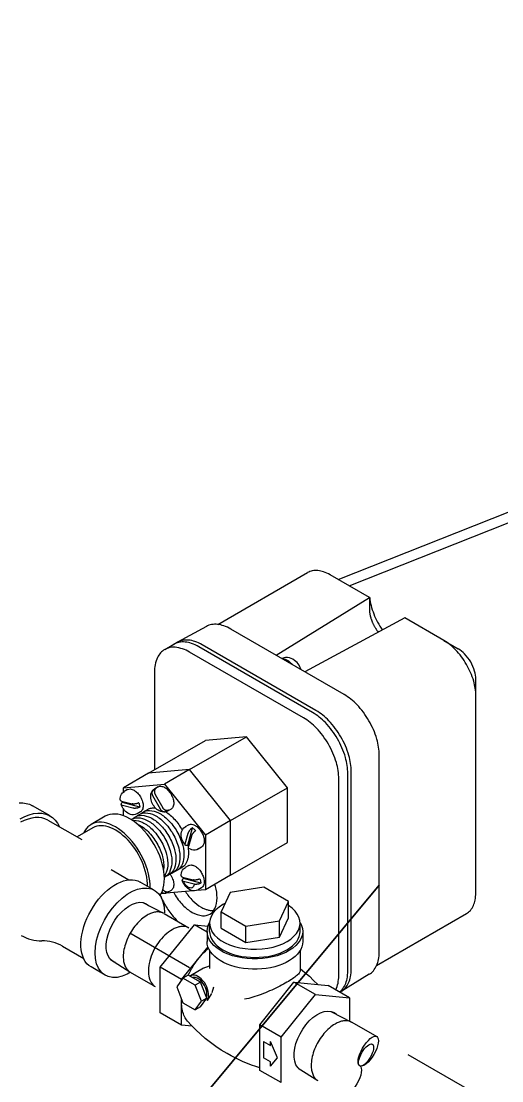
# Model space of a CAD drawing. Header units: centimetres. Extents: x 394264 to 551709, y 50011 to 59011.
# Drawn here: x 525125.3 to 525244.8, y 54226.8 to 54490.1 of the extents above; entities that cross this region are included whole.
import ezdxf

# ---------------------------------------------------------------- set-up
doc = ezdxf.new("R2010")
doc.units = ezdxf.units.CM
doc.layers.get('0').update_dxf_attribs({"lineweight": 9})
for name, color, linetype, lineweight in [('-M-YNGN-ZON3', 6, 'SP', 30), ('0-KRCN-DETAY-YAZI', 71, 'Continuous', 35), ('0-KRCN-YNG-CIHAZ', 4, 'Continuous', 30)]:
    doc.layers.add(name, color=color, linetype=linetype, lineweight=lineweight)
doc.layers.add('CONST', color=7, linetype='Continuous')
doc.styles.add('CIZGI', font='tahoma.ttf', dxfattribs={"width": 0.8, "oblique": 20})
doc.linetypes.add('SP', pattern='A,2,-0.1,["SP",CIZGI,S=0.14,R=0.2,X=0,Y=-0.07],-0.255', length=2.355)

# ---------------------------------------------------------------- blocks, each defined once
blk = doc.blocks.new('NPL12')
at = {"color": 0, "extrusion": (0, 0.816497, 0.57735)}
for p, q in [((0.164, 0.375), (0.421, 0.242)), ((0.427, 0.239), (0.734, 0.061)), ((0.528, 0.038), (0.528, 0.038)), ((0.528, 0.038), (0.528, 0.038)), ((-0.24, -0.331), (0.001, -0.485)), ((0.007, -0.489), (0.314, -0.666))]:
    blk.add_line(p, q, dxfattribs=at)
at = {"color": 0, "extrusion": (6.7e-15, -8e-16, -1)}
blk.add_lwpolyline([(0.178, -0.371), (0.185, -0.369), (0.219, -0.351), (0.248, -0.324), (0.27, -0.288), (0.285, -0.245), (0.292, -0.196), (0.292, -0.141), (0.285, -0.083), (0.27, -0.023), (0.248, 0.038), (0.219, 0.098), (0.185, 0.155), (0.147, 0.209), (0.104, 0.256), (0.059, 0.298), (0.012, 0.331), (-0.035, 0.356), (-0.082, 0.372), (-0.126, 0.378), (-0.167, 0.375), (-0.203, 0.361), (-0.234, 0.339), (-0.235, 0.338)], dxfattribs=at)
at = {"color": 0}
for points in [[(0.217, 0.218), (0.199, 0.207), (0.181, 0.195), (0.163, 0.181), (0.145, 0.167), (0.128, 0.151), (0.111, 0.135), (0.095, 0.117), (0.078, 0.099), (0.063, 0.08), (0.048, 0.06), (0.033, 0.039), (0.02, 0.018), (0.007, -0.004), (-0.006, -0.026), (-0.017, -0.048), (-0.028, -0.071), (-0.038, -0.094), (-0.046, -0.117), (-0.054, -0.141), (-0.061, -0.164), (-0.067, -0.187), (-0.072, -0.209), (-0.076, -0.232), (-0.078, -0.254), (-0.08, -0.275), (-0.08, -0.296)], [(0.421, 0.242), (0.411, 0.246), (0.401, 0.25), (0.39, 0.253), (0.379, 0.256), (0.368, 0.257), (0.357, 0.258), (0.345, 0.258), (0.333, 0.258), (0.32, 0.256), (0.308, 0.254), (0.295, 0.251), (0.282, 0.247), (0.269, 0.243), (0.256, 0.238), (0.243, 0.232), (0.23, 0.225), (0.217, 0.218)], [(0.528, 0.038), (0.505, 0.024), (0.482, 0.008), (0.46, -0.01), (0.438, -0.03), (0.416, -0.051), (0.395, -0.074), (0.375, -0.098), (0.356, -0.123), (0.338, -0.15), (0.321, -0.177), (0.305, -0.205), (0.291, -0.234), (0.278, -0.263), (0.266, -0.293), (0.256, -0.322), (0.248, -0.351), (0.241, -0.381), (0.236, -0.409), (0.232, -0.437), (0.231, -0.464), (0.231, -0.491), (0.233, -0.516), (0.236, -0.54), (0.242, -0.562), (0.249, -0.583), (0.257, -0.603), (0.268, -0.62), (0.279, -0.636), (0.293, -0.65), (0.307, -0.662), (0.314, -0.666)], [(0.647, 0.078), (0.636, 0.077), (0.624, 0.075), (0.612, 0.073), (0.601, 0.07), (0.589, 0.066), (0.577, 0.062), (0.564, 0.057), (0.552, 0.051), (0.54, 0.045), (0.528, 0.038)], [(0.734, 0.061), (0.724, 0.066), (0.714, 0.07), (0.704, 0.073), (0.693, 0.076), (0.682, 0.077), (0.671, 0.078), (0.659, 0.079), (0.647, 0.078)], [(-0.08, -0.296), (-0.08, -0.312), (-0.079, -0.327), (-0.078, -0.341), (-0.076, -0.356), (-0.073, -0.369), (-0.07, -0.382), (-0.066, -0.395), (-0.061, -0.407), (-0.056, -0.418), (-0.05, -0.429), (-0.044, -0.44), (-0.038, -0.449), (-0.03, -0.458), (-0.023, -0.466), (-0.014, -0.474), (-0.006, -0.481), (0.003, -0.487)]]:
    blk.add_lwpolyline(points, dxfattribs=at)
at = {"layer": 'CONST'}
blk.add_line((0, 0), (0.744, -0.43), dxfattribs=at)
blk = doc.blocks.new('A$C66BCA59E')
at = {"layer": '0-KRCN-DETAY-YAZI'}
blk.add_line((542.36, -557.81, 2338.75), (482.24, -629.93, 2660.53), dxfattribs=at)
at = {"layer": '0-KRCN-YNG-CIHAZ', "color": 31, "linetype": 'Continuous', "lineweight": -3}
for p, q in [((532.16, -481.85, 2660.53), (881.92, -343.15, 2660.53)), ((534.92, -483.44, 2660.53), (882.72, -345.52, 2660.53))]:
    blk.add_line(p, q, dxfattribs=at)
at = {"layer": '0-KRCN-YNG-CIHAZ', "color": 31, "linetype": 'Continuous', "lineweight": -3, "extrusion": (0, 0.816497, 0.57735)}
for p, q in [((502.25, -493.04, 2338.75), (524.58, -480.15, 2338.75)), ((539.93, -486.34, 2338.75), (530.18, -480.7, 2338.75)), ((516.75, -500.69, 2338.75), (539.93, -486.34, 2338.75)), ((539.93, -486.34, 2338.75), (539.93, -489.28, 2338.75)), ((548.7, -491.4, 2338.75), (523.84, -504.79, 2338.75)), ((558.46, -497.03, 2338.75), (548.7, -491.4, 2338.75)), ((499.42, -493.53, 2338.75), (492.25, -497.43, 2338.75)), ((533.66, -510.46, 2338.75), (505.48, -494.19, 2338.75)), ((491.31, -497.97, 2338.75), (492.16, -497.48, 2338.75)), ((558.46, -497.03, 2338.75), (562, -499.08, 2338.75)), ((558.46, -497.03, 2338.75), (562, -499.08, 2338.75)), ((489.05, -499.28, 2338.75), (491.31, -497.97, 2338.75)), ((523.53, -516.22, 2338.75), (495.25, -499.89, 2338.75)), ((525.79, -514.92, 2338.75), (497.51, -498.59, 2338.75)), ((526.64, -514.43, 2338.75), (498.36, -498.1, 2338.75)), ((526.64, -514.43, 2338.75), (498.36, -498.1, 2338.75)), ((486.48, -504.95, 2338.75), (486.48, -529.19, 2338.75)), ((566.38, -510.75, 2338.75), (566.38, -506.67, 2338.75)), ((566.38, -510.75, 2338.75), (566.38, -506.67, 2338.75)), ((566.38, -559.74, 2338.75), (566.38, -510.75, 2338.75)), ((495.25, -529.1, 2338.75), (509.39, -520.93, 2338.75)), ((509.39, -520.93, 2338.75), (499.21, -521.84, 2338.75)), ((519.57, -533.6, 2338.75), (509.39, -520.93, 2338.75)), ((485.06, -530.01, 2338.75), (499.21, -521.84, 2338.75)), ((542.36, -574.39, 2338.75), (542.36, -525.52, 2338.75)), ((495.25, -529.1, 2338.75), (485.06, -530.01, 2338.75)), ((495.25, -529.1, 2338.75), (489.02, -532.69, 2338.75)), ((505.43, -541.77, 2338.75), (495.25, -529.1, 2338.75)), ((485.06, -530.01, 2338.75), (478.84, -533.6, 2338.75)), ((532.3, -580.4, 2338.75), (532.3, -531.41, 2338.75)), ((534.56, -579.09, 2338.75), (534.56, -530.1, 2338.75)), ((535.41, -578.6, 2338.75), (535.41, -529.61, 2338.75)), ((535.41, -578.6, 2338.75), (535.41, -529.61, 2338.75)), ((478.84, -533.6, 2338.75), (489.02, -532.69, 2338.75)), ((478.84, -534.63, 2338.75), (478.84, -533.6, 2338.75)), ((479.83, -534.05, 2338.75), (478.98, -534.54, 2338.75)), ((486.48, -534.4, 2338.75), (486.3, -534.09, 2338.75)), ((487.42, -533.37, 2338.75), (486.57, -533.86, 2338.75)), ((489.02, -532.69, 2338.75), (499.21, -545.36, 2338.75)), ((505.43, -541.77, 2338.75), (519.57, -533.6, 2338.75)), ((519.57, -547.18, 2338.75), (519.57, -533.6, 2338.75)), ((478.32, -536.92, 2338.75), (480.93, -537.61, 2338.75)), ((487.98, -538.95, 2338.75), (486.07, -535.64, 2338.75)), ((486.67, -535.3, 2338.75), (488.58, -538.6, 2338.75)), ((460.58, -540.63, 2338.75), (456.16, -538.07, 2338.75)), ((482.84, -538.42, 2338.75), (478.54, -537.27, 2338.75)), ((481.15, -538.69, 2338.75), (478.54, -537.99, 2338.75)), ((478.84, -540.6, 2338.75), (478.84, -538.94, 2338.75)), ((483.03, -539.59, 2338.75), (482.18, -540.08, 2338.75)), ((484.82, -538.99, 2338.75), (483.69, -539.65, 2338.75)), ((489.45, -539.53, 2338.75), (489.27, -539.22, 2338.75)), ((490.62, -538.92, 2338.75), (489.77, -539.41, 2338.75)), ((489.8, -539.39, 2338.75), (489.77, -539.41, 2338.75)), ((459.99, -541.64, 2338.75), (468.43, -546.51, 2338.75)), ((474.27, -540.71, 2338.75), (470.73, -542.75, 2338.75)), ((505.43, -541.77, 2338.75), (499.21, -545.36, 2338.75)), ((505.43, -555.34, 2338.75), (505.43, -541.77, 2338.75)), ((471.2, -543.57, 2338.75), (467.27, -545.84, 2338.75)), ((494.16, -547.51, 2338.75), (494.86, -544.9, 2338.75)), ((495.02, -542.82, 2338.75), (494.17, -543.31, 2338.75)), ((494.78, -547.86, 2338.75), (495.93, -543.57, 2338.75)), ((495.68, -545.63, 2338.75), (494.98, -548.24, 2338.75)), ((499.21, -545.36, 2338.75), (499.21, -558.94, 2338.75)), ((505.43, -555.34, 2338.75), (519.57, -547.18, 2338.75)), ((498.22, -548.36, 2338.75), (497.37, -548.85, 2338.75)), ((475.7, -553.96, 2338.75), (480.14, -556.52, 2338.75)), ((493.22, -553.54, 2338.75), (492.09, -554.2, 2338.75)), ((495.02, -552.94, 2338.75), (494.17, -553.43, 2338.75)), ((505.43, -555.34, 2338.75), (499.21, -558.94, 2338.75)), ((486.46, -559.08, 2338.75), (482.92, -557.04, 2338.75)), ((493.51, -555.81, 2338.75), (496.11, -556.51, 2338.75)), ((498.02, -557.32, 2338.75), (493.73, -556.17, 2338.75)), ((496.33, -557.58, 2338.75), (493.73, -556.88, 2338.75)), ((489.45, -559.78, 2338.75), (489.27, -559.47, 2338.75)), ((496.12, -559.21, 2338.75), (489.38, -559.81, 2338.75)), ((490.62, -559.16, 2338.75), (489.77, -559.65, 2338.75)), ((499.21, -558.94, 2338.75), (497.02, -559.13, 2338.75)), ((498.22, -558.49, 2338.75), (497.37, -558.98, 2338.75)), ((505.34, -559.63, 1681.41), (503.09, -564.46, 1681.41)), ((513.7, -558.34, 1681.41), (505.34, -559.63, 1681.41)), ((519.82, -561.87, 1681.41), (513.7, -558.34, 1681.41)), ((504.02, -562.38, 1681.41), (503.5, -562.66, 1681.41)), ((517.58, -566.7, 1681.41), (519.82, -561.87, 1681.41)), ((519.82, -565.95, 1681.41), (519.82, -561.87, 1681.41)), ((503.09, -568.54, 1681.41), (503.09, -564.46, 1681.41)), ((503.09, -564.46, 1681.41), (509.22, -568, 1681.41)), ((517.58, -570.78, 1681.41), (519.82, -565.95, 1681.41)), ((541.73, -577.76, 2338.75), (564.06, -564.87, 2338.75)), ((487.95, -578.23, 1681.41), (496.43, -567.67, 1681.41)), ((499.58, -569.49, 1681.41), (496.43, -567.67, 1681.41)), ((496.43, -567.67, 1681.41), (499.82, -567.98, 1681.41)), ((500.21, -569.29, 1681.41), (500.21, -567.25, 1681.41)), ((503.09, -568.54, 1681.41), (509.22, -572.08, 1681.41)), ((509.22, -568, 1681.41), (517.58, -566.7, 1681.41)), ((509.22, -572.08, 1681.41), (509.22, -568, 1681.41)), ((517.58, -570.78, 1681.41), (517.58, -566.7, 1681.41)), ((522.71, -569.29, 1681.41), (522.71, -567.25, 1681.41)), ((499.58, -569.29, 1681.41), (499.58, -571.84, 1681.41)), ((509.22, -572.08, 1681.41), (517.58, -570.78, 1681.41)), ((523.34, -569.29, 1681.41), (523.34, -571.84, 1681.41)), ((463.63, -572.97, 2338.75), (468.94, -576.04, 2338.75)), ((493.25, -581.29, 1681.41), (499.83, -573.11, 1681.41)), ((500.21, -574.03, 1681.41), (500.21, -578.5, 1681.41)), ((522.71, -573.97, 1681.41), (522.71, -579.02, 1681.41)), ((474.27, -580.2, 2338.75), (470.73, -578.15, 2338.75)), ((487.95, -589.54, 1681.41), (487.95, -578.23, 1681.41)), ((493.25, -581.29, 1681.41), (487.95, -578.23, 1681.41)), ((498.71, -578.45, 1681.41), (495.44, -580.33, 1681.41)), ((500.1, -577.97, 1681.41), (498.56, -578.53, 1681.41)), ((500.21, -577.97, 1681.41), (500.1, -577.97, 1681.41)), ((493.58, -580.91, 1681.41), (492.05, -583.09, 1681.41)), ((493.25, -581.37, 1681.41), (493.25, -581.29, 1681.41)), ((494.9, -580.14, 1681.41), (493.58, -580.91, 1681.41)), ((496.64, -582.68, 1681.41), (493.58, -580.91, 1681.41)), ((497.96, -581.91, 1681.41), (494.9, -580.14, 1681.41)), ((539.9, -579.97, 2338.75), (532.93, -584.23, 2338.75)), ((492.05, -583.09, 1681.41), (493.58, -587.03, 1681.41)), ((497.96, -581.91, 1681.41), (496.64, -582.68, 1681.41)), ((498.17, -586.62, 1681.41), (496.64, -582.68, 1681.41)), ((499.5, -585.86, 1681.41), (497.96, -581.91, 1681.41)), ((501.21, -583.17, 1681.41), (500.74, -584.56, 1681.41)), ((512.7, -592.52, 1681.41), (521.18, -581.96, 1681.41)), ((521.18, -581.96, 1681.41), (529.67, -582.72, 1681.41)), ((526.49, -585.02, 1681.41), (521.18, -581.96, 1681.41)), ((534.97, -585.78, 1681.41), (529.67, -582.72, 1681.41)), ((532.61, -584.41, 2338.75), (532.84, -584.28, 2338.75)), ((493.25, -592.6, 1681.41), (493.25, -586.2, 1681.41)), ((493.25, -586.95, 1681.41), (493.27, -586.26, 1681.41)), ((493.58, -587.03, 1681.41), (496.64, -588.8, 1681.41)), ((496.64, -588.8, 1681.41), (498.17, -586.62, 1681.41)), ((497.96, -588.03, 1681.41), (499.5, -585.86, 1681.41)), ((499.5, -585.86, 1681.41), (498.17, -586.62, 1681.41)), ((500.68, -584.7, 1681.41), (499.58, -586.47, 1681.41)), ((518, -595.58, 1681.41), (526.49, -585.02, 1681.41)), ((526.49, -585.02, 1681.41), (534.97, -585.78, 1681.41)), ((534.97, -585.78, 1681.41), (534.97, -591.57, 1681.41)), ((493.25, -592.6, 1681.41), (487.95, -589.54, 1681.41)), ((497.96, -588.03, 1681.41), (496.64, -588.8, 1681.41)), ((497.96, -588.03, 1681.41), (497.96, -588.03, 1681.41)), ((530.35, -589.18, 2338.75), (535.48, -591.84, 2338.75)), ((535.6, -591.9, 2338.75), (541.74, -595.45, 2338.75)), ((495.84, -592.84, 1681.41), (493.25, -592.6, 1681.41)), ((512.7, -603.83, 1681.41), (512.7, -592.52, 1681.41)), ((518, -595.58, 1681.41), (512.7, -592.52, 1681.41)), ((513.58, -596.64, 1681.41), (515.35, -597.66, 1681.41)), ((513.58, -596.64, 1681.41), (513.58, -600.73, 1681.41)), ((515.35, -597.66, 1681.41), (515.35, -596.64, 1681.41)), ((515.35, -596.64, 1681.41), (515.35, -596.64, 1681.41)), ((517.12, -600.73, 1681.41), (515.35, -596.64, 1681.41)), ((518, -606.89, 1681.41), (518, -595.58, 1681.41)), ((549.45, -599.9, 2338.75), (565.12, -608.95, 2338.75)), ((515.35, -601.75, 1681.41), (513.58, -600.73, 1681.41)), ((515.35, -602.77, 1681.41), (517.12, -600.73, 1681.41)), ((515.35, -602.77, 1681.41), (515.35, -601.75, 1681.41)), ((518, -606.89, 1681.41), (512.7, -603.83, 1681.41)), ((522.26, -603.29, 2338.75), (527.09, -606.38, 2338.75))]:
    blk.add_line(p, q, dxfattribs=at)
at = {"layer": '0-KRCN-YNG-CIHAZ', "color": 31, "linetype": 'Continuous', "lineweight": -3, "elevation": 2338.75, "flags": 128}
for points in [[(530.18, -480.7, 0.047286), (528.55, -479.96, 0.059033), (527.15, -479.65, 0.072764), (525.74, -479.72, 0.083138), (524.58, -480.15)], [(540, -486.37, 0.036013), (540.34, -488.32, 0.031837), (541.02, -490.44, 0.029706), (541.96, -492.46, 0.029275), (543.14, -494.39)], [(505.48, -494.19, 0.046318), (503.73, -493.38, 0.057582), (502.21, -493.03, 0.070819), (500.68, -493.08, 0.081212), (499.42, -493.53)], [(497.51, -498.59, 0.047286), (495.71, -497.76, 0.059033), (494.15, -497.42, 0.072764), (492.59, -497.49, 0.083138), (491.31, -497.97)], [(498.36, -498.1, 0.047286), (496.55, -497.27, 0.059033), (495, -496.93, 0.072764), (493.44, -497, 0.083138), (492.16, -497.48)], [(498.36, -498.1, 0.047286), (496.55, -497.27, 0.059033), (495, -496.93, 0.072764), (493.44, -497, 0.083138), (492.16, -497.48)], [(566.38, -510.75, 0.072341), (565.85, -507.11, 0.058752), (564.06, -502.95, 0.058752), (561.35, -499.32, 0.072341), (558.46, -497.03)], [(495.25, -499.89, 0.106617), (491.61, -498.72, 0.156851), (489.05, -499.28, 0.156851), (487.28, -501.22, 0.106617), (486.48, -504.95)], [(566.38, -506.67, 0.072341), (566.09, -504.65, 0.058752), (565.1, -502.35, 0.058752), (563.6, -500.34, 0.072341), (562, -499.08)], [(520.78, -503.02, 0.037747), (520.17, -502.42, 0.044613), (519.59, -502.01, 0.05601), (518.94, -501.72, 0.072616), (518.39, -501.63)], [(542.36, -525.52, 0.072341), (541.77, -521.51, 0.058752), (539.81, -516.95, 0.058752), (536.84, -512.96, 0.072341), (533.66, -510.46)], [(534.56, -530.1, 0.072341), (533.97, -526.07, 0.058752), (531.99, -521.46, 0.058752), (528.99, -517.44, 0.072341), (525.79, -514.92)], [(535.41, -529.61, 0.072341), (534.82, -525.58, 0.058752), (532.84, -520.97, 0.058752), (529.84, -516.95, 0.072341), (526.64, -514.43)], [(535.41, -529.61, 0.072341), (534.82, -525.58, 0.058752), (532.84, -520.97, 0.058752), (529.84, -516.95, 0.072341), (526.64, -514.43)], [(532.3, -531.41, 0.072341), (531.71, -527.37, 0.058752), (529.73, -522.77, 0.058752), (526.73, -518.75, 0.072341), (523.53, -516.22)], [(479.83, -534.05, -0.156851), (480.49, -533.91, -0.106617), (481.43, -534.21, -0.072341), (482.26, -534.86, -0.058752), (483.03, -535.9, -0.058752), (483.54, -537.09, -0.072341), (483.69, -538.13, -0.106617), (483.48, -539.09, -0.156851), (483.03, -539.59)], [(486.02, -534.35, 0.027782), (485.98, -534.44, 0.026764), (485.93, -534.54, 0.025721), (485.9, -534.64, 0.024703), (485.88, -534.74)], [(486.3, -534.09, 0.03053), (486.22, -534.14, 0.030232), (486.15, -534.2, 0.029664), (486.08, -534.27, 0.028878), (486.02, -534.35)], [(486.3, -534.09, -0.03925), (486.43, -533.96, -0.04062), (486.57, -533.86, -0.04062), (486.73, -533.79, -0.03925), (486.9, -533.74)], [(486.3, -534.09, -0.000251), (486.3, -534.09, -0.000251), (486.3, -534.09, -0.000251), (486.3, -534.09, -0.000251), (486.3, -534.09)], [(486.48, -534.4, 0.023434), (486.47, -534.51, 0.022593), (486.47, -534.62, 0.021857), (486.48, -534.73, 0.021239), (486.5, -534.85)], [(486.62, -534.01, 0.027782), (486.58, -534.09, 0.026764), (486.53, -534.19, 0.025721), (486.5, -534.29, 0.024703), (486.48, -534.4)], [(486.9, -533.74, 0.03053), (486.82, -533.79, 0.030232), (486.75, -533.85, 0.029664), (486.68, -533.93, 0.028878), (486.62, -534.01)], [(487.42, -533.37, -0.156851), (488.09, -533.23, -0.106617), (489.02, -533.53, -0.072341), (489.85, -534.18, -0.058752), (490.62, -535.22, -0.058752), (491.13, -536.41, -0.072341), (491.29, -537.45, -0.106617), (491.08, -538.41, -0.156851), (490.62, -538.92)], [(477.97, -536.62, 0.019797), (477.97, -536.64, 0.020008), (477.97, -536.66, 0.036286), (477.98, -536.69, 0.035059), (477.99, -536.71, 0.04975), (478.02, -536.75, 0.042706), (478.06, -536.79)], [(478.06, -536.79, 0.0364), (478.11, -536.83, 0.030039), (478.17, -536.86, 0.02495), (478.24, -536.89, 0.021008), (478.32, -536.92)], [(478.54, -537.27, -0.004339), (478.52, -537.19, -0.004397), (478.49, -537.11, -0.004461), (478.47, -537.03, -0.00453), (478.45, -536.95)], [(485.88, -534.74, 0.023434), (485.87, -534.85, 0.022593), (485.87, -534.97, 0.021857), (485.88, -535.08, 0.021239), (485.9, -535.19)], [(485.9, -535.19, 0.020029), (485.93, -535.31, 0.019682), (485.97, -535.42, 0.01945), (486.01, -535.53, 0.019333), (486.07, -535.64)], [(486.5, -534.85, 0.020029), (486.53, -534.96, 0.019682), (486.57, -535.08, 0.01945), (486.61, -535.19, 0.019333), (486.67, -535.29)], [(478.28, -537.48, 0.032194), (478.24, -537.53, 0.039379), (478.21, -537.58, 0.047627), (478.19, -537.64, 0.055445), (478.19, -537.69)], [(478.19, -537.69, 0.026406), (478.19, -537.71, 0.026916), (478.19, -537.73, 0.03286), (478.2, -537.76, 0.031942), (478.21, -537.78, 0.053432), (478.24, -537.82, 0.045574), (478.28, -537.87)], [(478.54, -537.27, 0.016322), (478.46, -537.32, 0.018827), (478.39, -537.37, 0.02216), (478.33, -537.43, 0.02658), (478.28, -537.48)], [(478.28, -537.87, 0.0364), (478.33, -537.9, 0.030039), (478.39, -537.94, 0.02495), (478.45, -537.96, 0.021008), (478.54, -537.99)], [(481.32, -537.66, -0.012555), (481.21, -537.66, -0.013881), (481.11, -537.65, -0.015621), (481.01, -537.63, -0.0179), (480.93, -537.62)], [(481.54, -538.74, -0.012555), (481.43, -538.73, -0.013881), (481.33, -538.72, -0.015621), (481.23, -538.71, -0.0179), (481.15, -538.69)], [(481.77, -537.63, -0.01023), (481.65, -537.65, -0.010592), (481.54, -537.66, -0.011151), (481.42, -537.66, -0.011941), (481.32, -537.66)], [(481.99, -538.7, -0.01023), (481.87, -538.72, -0.010592), (481.76, -538.73, -0.011151), (481.64, -538.74, -0.011941), (481.54, -538.74)], [(482.23, -537.52, -0.010622), (482.12, -537.56, -0.010299), (482.01, -537.59, -0.010153), (481.89, -537.61, -0.010175), (481.77, -537.63)], [(482.45, -538.59, -0.010622), (482.34, -538.63, -0.010299), (482.23, -538.66, -0.010153), (482.11, -538.68, -0.010175), (481.99, -538.7)], [(482.62, -537.35, -0.014432), (482.53, -537.4, -0.013021), (482.44, -537.44, -0.011972), (482.34, -537.48, -0.01121), (482.23, -537.52)], [(482.84, -538.42, -0.014432), (482.75, -538.47, -0.013021), (482.66, -538.52, -0.011972), (482.56, -538.56, -0.01121), (482.45, -538.59)], [(482.62, -537.35, -0.015013), (482.7, -537.63, -0.015844), (482.77, -537.9, -0.016914), (482.81, -538.17, -0.018259), (482.84, -538.42)], [(483.15, -540.05, -0.02937), (483.41, -539.83, -0.029929), (483.69, -539.65, -0.144932), (485.28, -539.27, -0.102912), (487.49, -539.85, -0.082369), (489.85, -541.55, -0.064414), (492.1, -544.51, -0.064489), (493.53, -547.94, -0.082652), (493.82, -550.84, -0.102672), (493.21, -553.02, -0.144218), (492.09, -554.2, -0.030792), (491.78, -554.35, -0.030184), (491.45, -554.47)], [(483.15, -540.05, -0.02937), (483.41, -539.83, -0.029929), (483.69, -539.65, -0.144932), (485.28, -539.27, -0.102912), (487.49, -539.85, -0.082369), (489.85, -541.55, -0.064414), (492.1, -544.51, -0.064489), (493.53, -547.94, -0.082652), (493.82, -550.84, -0.102672), (493.21, -553.02, -0.144218), (492.09, -554.2, -0.030792), (491.78, -554.35, -0.030184), (491.45, -554.47)], [(484.82, -538.99, -0.042388), (485.25, -538.79, -0.040837), (485.73, -538.66, -0.038101), (486.22, -538.6, -0.03472), (486.76, -538.62)], [(488.28, -539.33, -0.020029), (488.2, -539.24, -0.019682), (488.12, -539.15, -0.01945), (488.05, -539.06, -0.019333), (487.98, -538.95)], [(488.67, -539.57, -0.023434), (488.57, -539.52, -0.022593), (488.47, -539.46, -0.021857), (488.37, -539.4, -0.021239), (488.28, -539.33)], [(488.88, -538.98, -0.020029), (488.8, -538.9, -0.019682), (488.72, -538.81, -0.01945), (488.65, -538.71, -0.019333), (488.58, -538.61)], [(489.07, -539.64, -0.027782), (488.97, -539.64, -0.026764), (488.87, -539.62, -0.025721), (488.77, -539.6, -0.024703), (488.67, -539.57)], [(489.27, -539.22, -0.023434), (489.17, -539.17, -0.022593), (489.07, -539.12, -0.021857), (488.97, -539.05, -0.021239), (488.88, -538.98)], [(489.45, -539.53, -0.03053), (489.36, -539.57, -0.030232), (489.27, -539.6, -0.029664), (489.17, -539.63, -0.028878), (489.07, -539.64)], [(489.67, -539.29, -0.027782), (489.57, -539.29, -0.026764), (489.47, -539.28, -0.025721), (489.37, -539.25, -0.024703), (489.27, -539.22)], [(489.29, -539.57, -0.037378), (490.4, -540.39, -0.032445), (491.54, -541.51, -0.029613), (492.53, -542.76, -0.028455), (493.41, -544.17)], [(489.45, -539.53, -0.000257), (489.44, -539.53, -0.000257), (489.44, -539.53, -0.000257), (489.44, -539.53, -0.000257), (489.44, -539.53)], [(490.05, -539.18, -0.03925), (489.92, -539.31, -0.04062), (489.77, -539.41, -0.04062), (489.62, -539.48, -0.03925), (489.45, -539.53)], [(490.05, -539.18, -0.03053), (489.96, -539.23, -0.030232), (489.87, -539.26, -0.029664), (489.77, -539.28, -0.028878), (489.67, -539.29)], [(480.68, -541.52, -0.01356), (480.81, -541.44, -0.144829), (482.38, -541.06, -0.102877), (484.55, -541.63, -0.082487), (486.88, -543.32, -0.064483), (489.11, -546.24, -0.064572), (490.52, -549.63, -0.082818), (490.8, -552.49, -0.102596), (490.2, -554.64, -0.143992), (489.1, -555.8, -0.013498), (488.97, -555.87, -0.013498)], [(480.93, -541.67, -0.041964), (481.41, -541.66, -0.102865), (483.57, -542.23, -0.082526), (485.89, -543.91, -0.064507), (488.11, -546.82, -0.0646), (489.51, -550.2, -0.082875), (489.79, -553.04, -0.10257), (489.2, -555.18, -0.041232), (488.96, -555.57, -0.041232)], [(481.23, -541.25, -0.029574), (481.49, -541.03, -0.030145), (481.77, -540.84, -0.144535), (483.34, -540.46, -0.102779), (485.52, -541.03, -0.082425), (487.85, -542.72, -0.064378), (490.09, -545.64, -0.064323), (491.51, -549.03, -0.08222), (491.81, -551.9, -0.102952), (491.21, -554.09, -0.145054), (490.1, -555.26, -0.029516), (489.8, -555.41, -0.02898), (489.49, -555.53)], [(482.19, -540.65, -0.029472), (482.45, -540.43, -0.030036), (482.73, -540.24, -0.144898), (484.31, -539.86, -0.1029), (486.51, -540.44, -0.082408), (488.86, -542.14, -0.064437), (491.1, -545.09, -0.064516), (492.52, -548.51, -0.082707), (492.81, -551.39, -0.102647), (492.21, -553.56, -0.144144), (491.09, -554.73, -0.030948), (490.79, -554.88, -0.030331), (490.45, -555)], [(482.27, -542.68, -0.016083), (482.59, -542.82, -0.082566), (484.91, -544.5, -0.064531), (487.11, -547.4, -0.064628), (488.51, -550.76, -0.082932), (488.79, -553.59, -0.014748), (488.76, -553.91, -0.014748)], [(495.01, -544.54, 0.012555), (494.96, -544.64, 0.013881), (494.92, -544.73, 0.015621), (494.88, -544.82, 0.0179), (494.86, -544.9)], [(495.27, -544.16, 0.01023), (495.19, -544.26, 0.010592), (495.13, -544.35, 0.011151), (495.06, -544.45, 0.011941), (495.01, -544.54)], [(495.02, -542.82, -0.109059), (495.46, -542.68, -0.087946), (496.03, -542.73, -0.065543), (496.58, -542.96, -0.050505), (497.2, -543.4)], [(495.59, -543.82, 0.010622), (495.51, -543.9, 0.010299), (495.42, -543.98, 0.010153), (495.34, -544.07, 0.010175), (495.27, -544.16)], [(495.93, -543.57, 0.014432), (495.85, -543.62, 0.013021), (495.76, -543.68, 0.011972), (495.68, -543.75, 0.01121), (495.59, -543.82)], [(496.09, -544.89, 0.01023), (496.01, -544.98, 0.010592), (495.95, -545.08, 0.011151), (495.88, -545.17, 0.011941), (495.83, -545.27)], [(495.93, -543.57, -0.018259), (496.14, -543.72, -0.016914), (496.35, -543.89, -0.015844), (496.55, -544.08, -0.015013), (496.75, -544.3)], [(496.41, -544.55, 0.010622), (496.33, -544.63, 0.010299), (496.24, -544.71, 0.010153), (496.16, -544.8, 0.010175), (496.09, -544.89)], [(496.75, -544.3, 0.014432), (496.67, -544.35, 0.013021), (496.58, -544.41, 0.011972), (496.5, -544.47, 0.01121), (496.41, -544.55)], [(497.2, -543.4, -0.05513), (497.9, -544.18, -0.05077), (498.47, -545.16, -0.05513), (498.82, -546.24, -0.070345), (498.87, -547.12, -0.10176), (498.64, -547.92, -0.141555), (498.22, -548.36)], [(494.14, -547.8, -0.0364), (494.13, -547.74, -0.030039), (494.13, -547.67, -0.02495), (494.14, -547.6, -0.021008), (494.16, -547.51)], [(495.83, -545.27, 0.012555), (495.78, -545.36, 0.013881), (495.74, -545.45, 0.015621), (495.7, -545.55, 0.0179), (495.68, -545.63)], [(494.77, -547.87, -0.050413), (494.96, -549.85, -0.065389), (494.75, -551.38, -0.087527), (494.12, -552.73, -0.108242), (493.22, -553.54)], [(494.25, -547.97, -0.026406), (494.23, -547.95, -0.026916), (494.21, -547.94, -0.03286), (494.19, -547.92, -0.031942), (494.18, -547.9, -0.053432), (494.15, -547.85, -0.045574), (494.14, -547.8)], [(494.48, -547.99, -0.032194), (494.41, -548, -0.039379), (494.35, -548, -0.047627), (494.29, -547.98, -0.055445), (494.25, -547.97)], [(494.78, -547.86, -0.016322), (494.7, -547.91, -0.018827), (494.62, -547.94, -0.02216), (494.54, -547.97, -0.02658), (494.48, -547.99)], [(495.01, -548.11, -0.00453), (494.96, -548.05, -0.004461), (494.9, -547.99, -0.004397), (494.84, -547.93, -0.004339), (494.78, -547.86)], [(494.96, -548.53, -0.0364), (494.95, -548.47, -0.030039), (494.95, -548.39, -0.02495), (494.96, -548.32, -0.021008), (494.98, -548.24)], [(495.06, -548.69, -0.021104), (495.05, -548.68, -0.021361), (495.03, -548.67, -0.035617), (495.01, -548.65, -0.034455), (494.99, -548.62, -0.050466), (494.97, -548.58, -0.043264), (494.96, -548.53)], [(495.02, -552.94, -0.141555), (495.61, -552.8, -0.10176), (496.42, -553, -0.070345), (497.16, -553.49, -0.05513), (497.91, -554.32, -0.05077), (498.48, -555.31, -0.05513), (498.8, -556.3)], [(490.36, -555.06, -0.063125), (491.02, -556.31, -0.074267), (491.28, -557.5, -0.11009), (491.11, -558.6, -0.169792), (490.62, -559.16)], [(493.16, -555.52, 0.019797), (493.16, -555.53, 0.020008), (493.16, -555.55, 0.036286), (493.17, -555.58, 0.035059), (493.18, -555.61, 0.04975), (493.21, -555.65, 0.042706), (493.25, -555.68)], [(493.25, -555.68, 0.0364), (493.29, -555.72, 0.030039), (493.36, -555.75, 0.02495), (493.42, -555.78, 0.021008), (493.5, -555.81)], [(493.47, -556.37, 0.032194), (493.43, -556.43, 0.039379), (493.4, -556.48, 0.047627), (493.38, -556.53, 0.055445), (493.38, -556.58)], [(493.38, -556.58, 0.026406), (493.38, -556.6, 0.026916), (493.38, -556.62, 0.03286), (493.39, -556.65, 0.031942), (493.4, -556.67, 0.053432), (493.42, -556.72, 0.045574), (493.46, -556.76)], [(493.46, -556.76, 0.0364), (493.51, -556.79, 0.030039), (493.58, -556.83, 0.02495), (493.64, -556.86, 0.021008), (493.72, -556.88)], [(493.73, -556.17, 0.016322), (493.65, -556.22, 0.018827), (493.58, -556.27, 0.02216), (493.52, -556.32, 0.02658), (493.47, -556.37)], [(493.73, -556.17, -0.004339), (493.7, -556.09, -0.004397), (493.68, -556, -0.004461), (493.66, -555.92, -0.00453), (493.63, -555.84)], [(496.33, -557.58, -0.104368), (496.19, -558.13, -0.149414), (495.92, -558.43, -0.021955), (495.87, -558.45, -0.021732), (495.81, -558.48, -0.153866), (495.34, -558.5, -0.097958), (494.69, -558.18, -0.069223), (494.15, -557.63, -0.061604), (493.73, -556.88)], [(496.5, -556.56, -0.012555), (496.39, -556.55, -0.013881), (496.3, -556.54, -0.015621), (496.2, -556.53, -0.0179), (496.12, -556.51)], [(496.72, -557.63, -0.012555), (496.61, -557.63, -0.013881), (496.52, -557.62, -0.015621), (496.42, -557.6, -0.0179), (496.34, -557.58)], [(496.96, -556.52, -0.01023), (496.84, -556.54, -0.010592), (496.73, -556.55, -0.011151), (496.61, -556.56, -0.011941), (496.5, -556.56)], [(497.18, -557.6, -0.01023), (497.06, -557.61, -0.010592), (496.95, -557.62, -0.011151), (496.83, -557.63, -0.011941), (496.72, -557.63)], [(497.42, -556.41, -0.010622), (497.31, -556.45, -0.010299), (497.19, -556.48, -0.010153), (497.08, -556.5, -0.010175), (496.96, -556.52)], [(497.64, -557.49, -0.010622), (497.53, -557.52, -0.010299), (497.41, -557.55, -0.010153), (497.3, -557.58, -0.010175), (497.18, -557.6)], [(497.8, -556.24, -0.014432), (497.72, -556.29, -0.013021), (497.62, -556.34, -0.011972), (497.52, -556.38, -0.01121), (497.42, -556.41)], [(498.02, -557.32, -0.014432), (497.94, -557.36, -0.013021), (497.84, -557.41, -0.011972), (497.74, -557.45, -0.01121), (497.64, -557.49)], [(497.8, -556.24, -0.015013), (497.89, -556.52, -0.015844), (497.95, -556.79, -0.016914), (498, -557.06, -0.018259), (498.02, -557.32)], [(498.8, -556.3, -0.050505), (498.88, -557.07, -0.065543), (498.8, -557.65, -0.087946), (498.56, -558.17, -0.109059), (498.22, -558.49)], [(500.25, -565.02, 0.156851), (501.5, -563.64, 0.106617), (502.07, -560.99, 0.072341), (501.66, -558.12, 0.008829), (501.5, -557.61, 0.058752)], [(487.94, -560.38, 0.028428), (489, -562.51, 0.038713), (490.82, -565.2, 0.028541), (492.28, -566.82)], [(488.67, -559.81, -0.023434), (488.57, -559.77, -0.022593), (488.47, -559.71, -0.021857), (488.37, -559.65, -0.008247), (488.34, -559.62, -0.008247)], [(488.88, -559.23, -0.020029), (488.8, -559.15, -0.019682), (488.72, -559.05, -0.01945), (488.65, -558.96, -0.011662), (488.61, -558.9, -0.011662)], [(489.07, -559.89, -0.027782), (488.97, -559.88, -0.026764), (488.87, -559.87, -0.025721), (488.77, -559.85, -0.024703), (488.67, -559.81)], [(489.27, -559.47, -0.023434), (489.17, -559.42, -0.022593), (489.07, -559.37, -0.021857), (488.97, -559.3, -0.021239), (488.88, -559.23)], [(489.45, -559.78, -0.03053), (489.36, -559.82, -0.030232), (489.27, -559.85, -0.029664), (489.17, -559.88, -0.028878), (489.07, -559.89)], [(489.67, -559.54, -0.027782), (489.57, -559.54, -0.026764), (489.47, -559.53, -0.025721), (489.37, -559.5, -0.024703), (489.27, -559.47)], [(489.45, -559.78, -0.000257), (489.44, -559.78, -0.000257), (489.44, -559.78, -0.000257), (489.44, -559.78, -0.000257), (489.44, -559.78)], [(490.05, -559.43, -0.03925), (489.92, -559.56, -0.04062), (489.77, -559.65, -0.04062), (489.62, -559.73, -0.03925), (489.45, -559.78)], [(490.05, -559.43, -0.03053), (489.96, -559.48, -0.030232), (489.87, -559.51, -0.029664), (489.77, -559.53, -0.028878), (489.67, -559.54)], [(491.29, -559.64, 0.005551), (491.45, -559.94, 0.058752), (493.58, -562.79, 0.072341), (495.85, -564.58, 0.106617), (498.43, -565.41, 0.156851), (500.25, -565.02, 0.156851)], [(494.18, -559.38, 0.050934), (496.08, -561.71, 0.065468), (498.11, -563.28)], [(564.06, -564.87, 0.083138), (565.02, -564.08, 0.072764), (565.78, -562.89, 0.059033), (566.21, -561.52, 0.047286), (566.38, -559.74)], [(498.11, -563.28, 0.030628), (498.96, -563.7, 0.035442), (499.74, -563.96, 0.041231), (500.54, -564.11, 0.04753), (501.25, -564.11)], [(539.9, -579.97, 0.081212), (540.91, -579.09, 0.070819), (541.72, -577.8, 0.057582), (542.18, -576.31, 0.046318), (542.36, -574.39)], [(532.55, -584.38, 0.042096), (533.05, -583.9, 0.072764), (533.89, -582.58, 0.059033), (534.37, -581.07, 0.047286), (534.56, -579.09)], [(532.84, -584.28, 0.083138), (533.9, -583.41, 0.072764), (534.74, -582.09, 0.059033), (535.22, -580.58, 0.047286), (535.41, -578.6)], [(532.84, -584.28, 0.083138), (533.9, -583.41, 0.072764), (534.74, -582.09, 0.059033), (535.22, -580.58, 0.047286), (535.41, -578.6)], [(531.62, -583.84, 0.097985), (532.3, -580.4)]]:
    blk.add_lwpolyline(points, format="xyb", dxfattribs=at)
for points in [[(540, -486.37), (539.95, -486.35), (539.93, -486.34)], [(539.93, -489.28), (539.94, -489.39), (539.94, -489.51), (539.94, -489.62), (539.95, -489.74), (539.96, -489.86), (539.97, -489.98), (539.99, -490.1), (540, -490.22), (540.02, -490.34), (540.04, -490.46), (540.07, -490.58), (540.09, -490.71), (540.12, -490.83), (540.15, -490.96), (540.18, -491.08), (540.21, -491.21), (540.25, -491.33), (540.28, -491.46), (540.32, -491.58), (540.36, -491.71), (540.41, -491.84), (540.45, -491.96), (540.5, -492.09), (540.55, -492.22), (540.6, -492.34), (540.65, -492.47), (540.71, -492.59), (540.76, -492.72), (540.82, -492.84), (540.88, -492.97), (540.94, -493.09), (541.01, -493.21), (541.07, -493.33), (541.14, -493.46), (541.21, -493.58), (541.28, -493.7), (541.35, -493.81), (541.42, -493.93), (541.49, -494.05), (541.57, -494.16), (541.65, -494.28), (541.72, -494.39), (541.8, -494.5), (541.89, -494.61), (541.97, -494.72), (542.13, -494.94)], [(520.89, -501.66), (520.51, -501.47), (520.08, -501.32), (519.6, -501.24), (519.08, -501.24), (518.18, -501.52)], [(522.96, -504.28), (522.82, -503.9), (522.64, -503.53), (522.44, -503.18), (522.2, -502.85), (521.95, -502.53), (521.66, -502.24), (521.35, -501.97), (520.89, -501.66)], [(489.2, -539.62), (488.8, -539.66), (488.41, -539.62), (488.05, -539.53), (487.71, -539.38), (487.41, -539.2), (487.12, -538.99), (486.86, -538.75), (486.61, -538.49), (486.39, -538.21), (486.19, -537.91), (486.02, -537.6), (485.87, -537.27), (485.74, -536.93), (485.65, -536.59), (485.59, -536.24), (485.56, -535.89), (485.57, -535.53), (485.64, -535.17), (485.75, -534.81), (486.1, -534.25)], [(477.97, -536.62), (477.98, -536.27), (478.03, -535.91), (478.14, -535.54), (478.31, -535.19), (478.57, -534.87), (479.02, -534.52)], [(482.1, -540.13), (481.7, -540.28), (481.29, -540.34), (480.9, -540.31), (480.53, -540.23), (480.19, -540.1), (479.88, -539.92), (479.59, -539.72), (479.32, -539.49), (479.07, -539.23), (478.85, -538.95), (478.64, -538.66), (478.46, -538.35), (478.2, -537.76)], [(494.19, -547.92), (493.97, -547.64), (493.77, -547.33), (493.6, -547.02), (493.45, -546.69), (493.33, -546.36), (493.24, -546.01), (493.18, -545.66), (493.15, -545.31), (493.17, -544.95), (493.24, -544.59), (493.36, -544.23), (493.55, -543.88), (493.82, -543.56), (494.26, -543.26)], [(497.41, -548.83), (497.02, -549.01), (496.61, -549.1), (496.21, -549.1), (495.83, -549.03), (495.48, -548.91), (495.06, -548.69)], [(493.16, -555.52), (493.16, -555.16), (493.21, -554.8), (493.32, -554.44), (493.5, -554.08), (493.75, -553.76), (494.21, -553.41)], [(497.29, -559.02), (496.89, -559.17), (496.48, -559.23), (496.09, -559.21), (495.72, -559.12), (495.38, -558.99), (495.07, -558.82), (494.78, -558.61), (494.51, -558.38), (494.26, -558.12), (494.03, -557.84), (493.83, -557.55), (493.65, -557.24), (493.39, -556.65)], [(489.2, -559.87), (488.8, -559.91), (488.41, -559.87), (488.25, -559.83)]]:
    blk.add_lwpolyline(points, dxfattribs=at)
at = {"layer": '0-KRCN-YNG-CIHAZ', "color": 31, "linetype": 'Continuous', "lineweight": -3, "extrusion": (-2.81e-14, -3.69e-14, -1), "elevation": -2338.75}
blk.add_lwpolyline([(-452.89, -537.38), (-453.79, -537.37), (-454.63, -537.49), (-455.43, -537.73), (-456.16, -538.07)], dxfattribs=at)
at = {"layer": '0-KRCN-YNG-CIHAZ', "color": 31, "linetype": 'Continuous', "lineweight": -3, "extrusion": (9e-16, 1e-14, -1), "elevation": -2338.75}
blk.add_lwpolyline([(-453.1, -541.3), (-454.24, -540.73), (-455.36, -540.31), (-456.46, -540.04), (-457.51, -539.92), (-458.52, -539.96), (-459.46, -540.15), (-460.34, -540.49), (-461.13, -540.99), (-461.82, -541.63), (-462.42, -542.41), (-462.91, -543.31)], dxfattribs=at)
at = {"layer": '0-KRCN-YNG-CIHAZ', "color": 31, "linetype": 'Continuous', "lineweight": -3}
for points, elevation in [([(459.99, -541.64), (459.29, -541.31), (458.54, -541.09), (457.73, -540.99), (456.88, -541.01), (455.99, -541.14), (455.08, -541.38), (454.14, -541.74), (453.2, -542.2)], 2338.75), ([(485.44, -558.5), (485.43, -557.66), (485.35, -556.78), (485.22, -555.88), (485.02, -554.97), (484.77, -554.04), (484.46, -553.11), (484.1, -552.17), (483.69, -551.25), (483.23, -550.34), (482.72, -549.45), (482.17, -548.59), (481.59, -547.76), (480.97, -546.97), (480.32, -546.23), (479.65, -545.53), (478.95, -544.89), (478.25, -544.31), (477.53, -543.8), (476.81, -543.35), (476.08, -542.97), (475.37, -542.66), (474.66, -542.43), (473.97, -542.27), (473.3, -542.19), (472.65, -542.19), (472.03, -542.27), (471.45, -542.43), (470.9, -542.66), (470.4, -542.97), (469.94, -543.35), (469.53, -543.8), (469.17, -544.32), (468.87, -544.9)], 2338.75), ([(487.86, -560.51), (488.2, -559.93), (488.48, -559.29), (488.7, -558.59), (488.86, -557.84), (488.95, -557.03), (488.98, -556.18), (488.94, -555.3), (488.84, -554.38), (488.67, -553.44), (488.45, -552.48), (488.15, -551.52), (487.81, -550.55), (487.4, -549.59), (486.94, -548.64), (486.43, -547.71), (485.88, -546.8), (485.28, -545.93), (484.65, -545.11), (483.98, -544.32), (483.29, -543.59), (482.57, -542.92), (481.84, -542.32), (481.09, -541.78), (480.34, -541.31), (479.6, -540.91), (478.85, -540.6), (478.12, -540.37), (477.41, -540.21), (476.71, -540.15), (476.05, -540.16), (475.42, -540.26), (474.82, -540.45), (474.27, -540.71)], 2338.75), ([(484.78, -558.12), (484.77, -557.38), (484.71, -556.62), (484.6, -555.84), (484.44, -555.05), (484.23, -554.24), (483.98, -553.42), (483.68, -552.61), (483.34, -551.8), (482.96, -551), (482.54, -550.22), (482.08, -549.45), (481.59, -548.71), (481.07, -547.99), (480.53, -547.31), (479.96, -546.67), (479.37, -546.07), (478.76, -545.52), (478.15, -545.01), (477.52, -544.56), (476.89, -544.16), (476.26, -543.82), (475.63, -543.54), (475.01, -543.32), (474.4, -543.16), (473.81, -543.07), (473.24, -543.04), (472.69, -543.08), (472.16, -543.18), (471.67, -543.34), (471.2, -543.57)], 2338.75), ([(503.5, -562.66), (502.57, -563.27), (501.77, -563.95), (501.13, -564.67), (500.65, -565.44), (500.35, -566.24), (500.21, -567.05), (500.26, -567.87), (500.49, -568.68), (500.88, -569.46), (501.45, -570.21), (502.17, -570.91), (503.04, -571.56), (504.05, -572.14), (505.17, -572.63), (506.39, -573.05), (507.69, -573.37), (509.05, -573.59), (510.45, -573.72), (511.87, -573.74), (513.28, -573.66), (514.66, -573.48), (515.99, -573.2), (517.24, -572.82), (518.41, -572.36), (519.47, -571.81), (520.39, -571.2), (521.18, -570.52), (521.82, -569.79), (522.29, -569.01), (522.58, -568.22), (522.71, -567.4), (522.65, -566.58), (522.42, -565.78), (522.01, -565), (521.44, -564.25), (520.71, -563.55), (519.83, -562.91)], 1681.41), ([(500.21, -569.29), (500.26, -569.93), (500.43, -570.56), (500.69, -571.18), (501.07, -571.78), (501.54, -572.35), (502.11, -572.9), (502.76, -573.41), (503.5, -573.88), (504.32, -574.31), (505.21, -574.69), (506.16, -575.02), (507.15, -575.29), (508.19, -575.51), (509.27, -575.66), (510.36, -575.75), (511.46, -575.79), (512.56, -575.75), (513.65, -575.66), (514.73, -575.51), (515.76, -575.29), (516.76, -575.02), (517.71, -574.69), (518.6, -574.31), (519.41, -573.88), (520.16, -573.41), (520.81, -572.9), (521.38, -572.35), (521.85, -571.78), (522.23, -571.18), (522.49, -570.56), (522.66, -569.93), (522.71, -569.29)], 1681.41), ([(499.58, -586.48), (499.78, -586.14), (499.91, -585.73), (499.97, -585.27), (499.95, -584.76), (499.87, -584.22), (499.72, -583.66), (499.5, -583.1), (499.23, -582.56), (498.9, -582.04), (498.53, -581.56), (498.13, -581.13), (497.71, -580.78), (497.27, -580.49), (496.84, -580.29), (496.42, -580.18), (496.03, -580.16), (495.67, -580.23), (495.35, -580.39)], 1681.41), ([(499.41, -585.62), (499.5, -585.22), (499.53, -584.78), (499.48, -584.29), (499.36, -583.78), (499.17, -583.26), (498.92, -582.76), (498.63, -582.28), (498.28, -581.84), (497.91, -581.46), (497.51, -581.15), (497.11, -580.92), (496.72, -580.78), (496.35, -580.73), (496, -580.77)], 1681.41), ([(531.4, -592.32), (531.04, -592.54), (530.68, -592.78), (530.32, -593.05), (529.97, -593.34), (529.63, -593.65), (529.29, -593.98), (528.96, -594.33), (528.64, -594.69), (528.32, -595.08), (528.02, -595.48), (527.73, -595.89), (527.46, -596.31), (527.2, -596.75), (526.95, -597.19), (526.72, -597.64), (526.51, -598.1), (526.31, -598.56), (526.14, -599.02), (525.98, -599.49), (525.84, -599.95), (525.72, -600.41), (525.63, -600.86), (525.55, -601.31), (525.5, -601.75), (525.47, -602.18), (525.46, -602.6)], 2338.75), ([(535.48, -591.84), (535.29, -591.75), (535.08, -591.67), (534.87, -591.61), (534.65, -591.56), (534.43, -591.53), (534.2, -591.51), (533.96, -591.51), (533.72, -591.52), (533.47, -591.55), (533.22, -591.59), (532.97, -591.65), (532.71, -591.73), (532.45, -591.82), (532.19, -591.92), (531.93, -592.04), (531.66, -592.17), (531.4, -592.32)], 2338.75), ([(525.46, -602.6), (525.46, -602.91), (525.48, -603.21), (525.51, -603.5), (525.55, -603.78), (525.61, -604.06), (525.67, -604.32), (525.75, -604.57), (525.84, -604.81), (525.94, -605.04), (526.06, -605.26), (526.18, -605.47), (526.31, -605.66), (526.46, -605.84), (526.61, -606), (526.78, -606.15), (526.95, -606.29), (527.13, -606.41)], 2338.75)]:
    blk.add_lwpolyline(points, dxfattribs=dict(at, elevation=elevation))
at = {"layer": '0-KRCN-YNG-CIHAZ', "color": 31, "linetype": 'Continuous', "lineweight": -3, "extrusion": (2.11e-14, 2.31e-14, -1), "elevation": -2338.75}
blk.add_lwpolyline([(-470.73, -578.15), (-470.2, -577.78), (-469.72, -577.33), (-469.3, -576.79), (-468.94, -576.17), (-468.66, -575.48), (-468.44, -574.72), (-468.29, -573.9), (-468.22, -573.03), (-468.22, -572.11), (-468.29, -571.15), (-468.44, -570.16), (-468.66, -569.15), (-468.94, -568.13), (-469.3, -567.1), (-469.72, -566.08), (-470.2, -565.07), (-470.73, -564.08), (-471.32, -563.12), (-471.96, -562.2), (-472.63, -561.33), (-473.35, -560.5), (-474.09, -559.74), (-474.85, -559.05), (-475.64, -558.43), (-476.43, -557.89), (-477.23, -557.43), (-478.02, -557.06), (-478.8, -556.77), (-479.57, -556.58), (-480.31, -556.49), (-481.02, -556.48), (-481.7, -556.58), (-482.33, -556.76), (-482.92, -557.04)], dxfattribs=at)
at = {"layer": '0-KRCN-YNG-CIHAZ', "color": 31, "linetype": 'Continuous', "lineweight": -3, "extrusion": (-5.4e-15, 8e-16, -1), "elevation": -2338.75}
blk.add_lwpolyline([(-480.52, -579.47), (-479.72, -579.94), (-478.45, -580.45), (-477.21, -580.72), (-476.05, -580.75), (-474.99, -580.52), (-474.05, -580.06), (-473.24, -579.36), (-472.6, -578.44), (-472.13, -577.33), (-471.84, -576.04), (-471.74, -574.62), (-471.84, -573.08), (-472.13, -571.46), (-472.6, -569.81), (-473.24, -568.15), (-474.05, -566.52), (-474.99, -564.96), (-476.05, -563.51), (-477.21, -562.19), (-478.45, -561.05), (-479.72, -560.09), (-481.01, -559.34), (-482.28, -558.83), (-483.51, -558.56), (-484.67, -558.53), (-485.74, -558.76), (-486.68, -559.22), (-487.48, -559.92), (-488.13, -560.84), (-488.6, -561.95), (-488.88, -563.24), (-488.98, -564.66)], dxfattribs=at)
at = {"layer": '0-KRCN-YNG-CIHAZ', "color": 31, "linetype": 'Continuous', "lineweight": -3, "extrusion": (-3.03e-14, -1.23e-14, -1), "elevation": -1681.41}
blk.add_lwpolyline([(-522.72, -567.11), (-523.06, -567.82), (-523.27, -568.56), (-523.34, -569.3), (-523.26, -570.04), (-523.06, -570.77), (-522.71, -571.49), (-522.23, -572.18), (-521.63, -572.83), (-520.91, -573.45), (-520.07, -574.01), (-519.14, -574.52), (-518.11, -574.97), (-517.01, -575.35), (-515.84, -575.66), (-514.63, -575.9), (-513.37, -576.06), (-512.09, -576.14), (-510.81, -576.14), (-509.53, -576.06), (-508.27, -575.9), (-507.05, -575.66), (-505.89, -575.35), (-504.79, -574.96), (-503.76, -574.51), (-502.83, -574), (-502, -573.43), (-501.28, -572.82), (-500.68, -572.16), (-500.2, -571.47), (-499.86, -570.76), (-499.65, -570.03), (-499.58, -569.28), (-499.65, -568.54), (-499.86, -567.81), (-500.21, -567.1)], dxfattribs=at)
at = {"layer": '0-KRCN-YNG-CIHAZ', "color": 31, "linetype": 'Continuous', "lineweight": -3, "extrusion": (3.58e-14, -1.74e-14, -1), "elevation": -1681.41}
blk.add_lwpolyline([(-494.92, -580.15), (-495.17, -579.64), (-495.44, -579.13), (-495.72, -578.62), (-496.01, -578.12), (-496.32, -577.64), (-496.64, -577.16), (-496.97, -576.69), (-497.31, -576.24), (-497.67, -575.8), (-498.03, -575.37), (-498.4, -574.96), (-498.78, -574.57), (-499.17, -574.19), (-499.56, -573.84), (-499.96, -573.5)], dxfattribs=at)
at = {"layer": '0-KRCN-YNG-CIHAZ', "color": 31, "linetype": 'Continuous', "lineweight": -3, "extrusion": (1.04e-14, -1.8e-15, -1), "elevation": -1681.41}
blk.add_lwpolyline([(-523.34, -571.84), (-523.28, -572.49), (-523.12, -573.14), (-522.85, -573.77), (-522.49, -574.39), (-522.02, -574.98), (-521.45, -575.55), (-520.79, -576.08), (-520.05, -576.57), (-519.24, -577.02), (-518.35, -577.43), (-517.4, -577.78), (-516.39, -578.08), (-515.34, -578.32), (-514.26, -578.5), (-513.15, -578.63), (-512.02, -578.69), (-510.89, -578.69), (-509.77, -578.63), (-508.66, -578.5), (-507.58, -578.32), (-506.53, -578.08), (-505.52, -577.78), (-504.57, -577.43), (-503.68, -577.02), (-502.86, -576.57), (-502.12, -576.08), (-501.47, -575.55), (-500.9, -574.98), (-500.43, -574.39), (-500.06, -573.77), (-499.8, -573.14), (-499.64, -572.49), (-499.58, -571.84)], dxfattribs=at)
at = {"layer": '0-KRCN-YNG-CIHAZ', "color": 31, "linetype": 'Continuous', "lineweight": -3, "extrusion": (2.9e-14, -5.2e-15, -1), "elevation": -1681.41}
blk.add_lwpolyline([(-522.71, -579.02), (-522.69, -579.18), (-522.64, -579.36), (-522.55, -579.53), (-522.43, -579.71), (-522.28, -579.9), (-522.09, -580.08)], dxfattribs=at)
at = {"layer": '0-KRCN-YNG-CIHAZ', "color": 31, "linetype": 'Continuous', "lineweight": -3, "extrusion": (1.45e-14, 1.72e-14, -1), "elevation": -1681.41}
blk.add_lwpolyline([(-522.71, -578.56), (-523.88, -579.5), (-525.01, -580.47), (-526.07, -581.47), (-527.08, -582.49)], dxfattribs=at)
at = {"layer": '0-KRCN-YNG-CIHAZ', "color": 31, "linetype": 'Continuous', "lineweight": -3, "extrusion": (1.71e-14, -1.83e-14, -1), "elevation": -1681.41}
blk.add_lwpolyline([(-522.09, -580.08), (-521.9, -580.26), (-521.68, -580.45), (-521.43, -580.64), (-521.15, -580.85), (-520.85, -581.06), (-520.53, -581.27), (-520.18, -581.49), (-519.81, -581.72), (-519.41, -581.95)], dxfattribs=at)
at = {"layer": '0-KRCN-YNG-CIHAZ', "color": 31, "linetype": 'Continuous', "lineweight": -3, "extrusion": (1.042e-13, -2.387e-13, -1), "elevation": -1681.41}
blk.add_lwpolyline([(-515.13, -584.1), (-514.62, -584.33), (-514.11, -584.55), (-513.58, -584.76), (-513.06, -584.96), (-512.54, -585.15), (-512.01, -585.33), (-511.49, -585.5), (-510.96, -585.66), (-510.44, -585.81), (-509.92, -585.95), (-509.41, -586.07), (-508.9, -586.18)], dxfattribs=at)
at = {"layer": '0-KRCN-YNG-CIHAZ', "color": 31, "linetype": 'Continuous', "lineweight": -3, "extrusion": (1.812e-13, -3.237e-13, -1), "elevation": -1681.41}
blk.add_lwpolyline([(-519.41, -581.95), (-519, -582.19), (-518.56, -582.43), (-518.11, -582.67), (-517.64, -582.91), (-517.16, -583.15), (-516.67, -583.39), (-516.17, -583.63), (-515.65, -583.87), (-515.13, -584.1)], dxfattribs=at)
at = {"layer": '0-KRCN-YNG-CIHAZ', "color": 31, "linetype": 'Continuous', "lineweight": -3, "extrusion": (1.03e-14, 8.4e-15, -1), "elevation": -1681.41}
blk.add_lwpolyline([(-494.69, -591.57), (-494.48, -591.32), (-494.29, -591.04), (-494.11, -590.75), (-493.95, -590.44), (-493.81, -590.11), (-493.68, -589.77), (-493.57, -589.4), (-493.47, -589.03), (-493.39, -588.64), (-493.33, -588.23), (-493.29, -587.82), (-493.26, -587.39), (-493.25, -586.95)], dxfattribs=at)
at = {"layer": '0-KRCN-YNG-CIHAZ', "color": 31, "linetype": 'Continuous', "lineweight": -3, "extrusion": (6.8e-15, -8e-16, -1), "elevation": -2338.75}
blk.add_lwpolyline([(-523.5, -604.09), (-523.36, -604.06), (-522.68, -603.7), (-522.11, -603.15), (-521.67, -602.44), (-521.37, -601.58), (-521.22, -600.59), (-521.22, -599.5), (-521.37, -598.34), (-521.67, -597.13), (-522.11, -595.92), (-522.68, -594.72), (-523.36, -593.57), (-524.13, -592.5), (-524.99, -591.54), (-525.89, -590.72), (-526.83, -590.05), (-527.77, -589.55), (-528.7, -589.23), (-529.58, -589.11), (-530.4, -589.18), (-531.13, -589.45), (-531.75, -589.9), (-531.76, -589.91)], dxfattribs=at)
at = {"layer": '0-KRCN-YNG-CIHAZ', "color": 31, "linetype": 'Continuous', "lineweight": -3, "extrusion": (-6.4e-15, -1.99e-14, -1), "elevation": -1681.41}
blk.add_lwpolyline([(-512.7, -603.2), (-511.67, -602.88), (-510.63, -602.51), (-509.6, -602.12), (-508.57, -601.69), (-507.54, -601.23), (-506.53, -600.74), (-505.53, -600.22), (-504.54, -599.66), (-503.12, -598.8), (-501.74, -597.89), (-500.41, -596.92), (-499.14, -595.91), (-497.93, -594.86), (-496.78, -593.79), (-495.7, -592.69), (-494.69, -591.57)], dxfattribs=at)
at = {"layer": '0-KRCN-YNG-CIHAZ', "color": 31, "linetype": 'Continuous', "lineweight": -3}
for centre, start, end in [((458.37, -561.63, 2338.75), 240, 270.7535), ((458.63, -581.63, 2338.75), 60, 90.7535)]:
    blk.add_arc(centre, 10, start, end, dxfattribs=at)
for centre, major_axis, ratio in [((539.64, -599.08, 2338.75), (-2.1, -3.64), 0.380952), ((539.09, -600.03, 2338.75), (1.56, 2.69), 0.385852)]:
    blk.add_ellipse(centre, major_axis=major_axis, ratio=ratio, dxfattribs=at)
at = {"layer": '0-KRCN-YNG-CIHAZ', "color": 31, "linetype": 'Continuous', "lineweight": -3, "extrusion": (-3.26777e-16, 3.53622e-16, -1)}
blk.add_ellipse((535.44, -606.36, 2338.75), major_axis=(-2.1, -3.64), ratio=0.380952, start_param=3.141593, end_param=6.283185, dxfattribs=at)
at = {"layer": '0-KRCN-YNG-CIHAZ', "color": 31, "linetype": 'Continuous', "lineweight": -3, "xscale": 20, "yscale": 20, "zscale": 20}
blk.add_blockref('NPL12', (480.36, -569.64, 2338.75), dxfattribs=at)

msp = doc.modelspace()

# ---------------------------------------------------------------- block references
at = {"layer": '-M-YNGN-ZON3'}
msp.add_blockref('A$C66BCA59E', (524671.91, 54833.28, -2010.95), dxfattribs=at)

doc.saveas('drawing.dxf')
